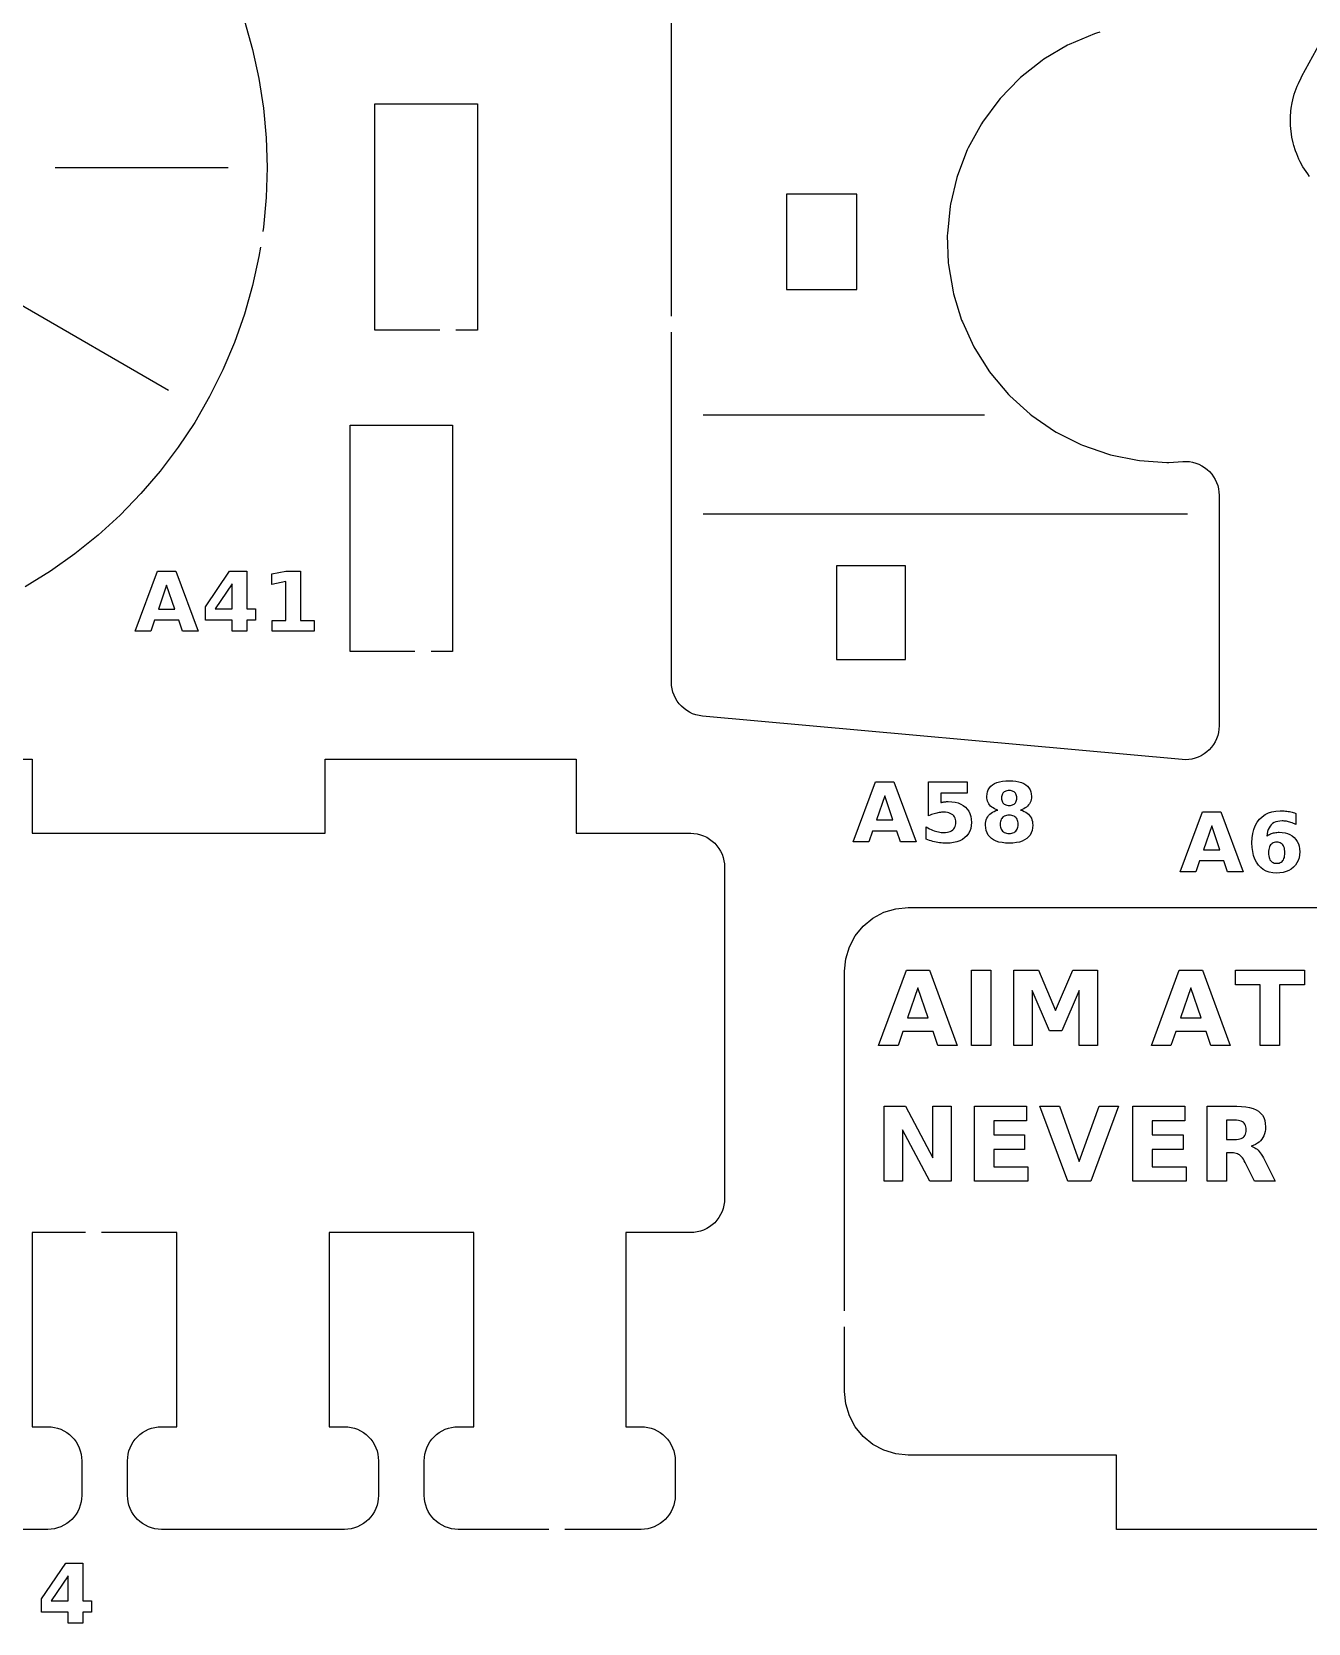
# Model space of a CAD drawing. Header units: millimetres. Extents: x 3 to 297, y 5 to 294.
# Drawn here: x 184.1 to 235.7, y 5.1 to 69.5 of the extents above; entities that cross this region are included whole.
import ezdxf

# ---------------------------------------------------------------- set-up
doc = ezdxf.new("R2010")
doc.units = ezdxf.units.MM
for name, color, linetype in [('CUT', 1, 'CONTINUOUS'), ('ENGRAVE', 5, 'CONTINUOUS'), ('SCORE', 7, 'CONTINUOUS')]:
    doc.layers.add(name, color=color, linetype=linetype)

msp = doc.modelspace()

# ---------------------------------------------------------------- linework, layer by layer
at = {"layer": 'CUT', "color": 1}
for points in [[(209.925, 57.9932), (209.925, 85.1984), (209.9319, 85.3347), (209.9527, 85.4715), (209.9871, 85.6055), (210.0348, 85.7353), (210.0954, 85.8597), (210.1681, 85.9774), (210.2523, 86.0872), (210.3471, 86.188), (210.4515, 86.2787), (210.5646, 86.3585), (210.6834, 86.4255), (218.3994, 90.2835)], [(183.7875, 80.9525), (184.8126, 80.3178), (185.7966, 79.6212), (186.7359, 78.8654), (187.6268, 78.0532), (188.4661, 77.1876), (189.2505, 76.2721), (189.9771, 75.3099), (190.643, 74.3049), (191.2458, 73.2608), (191.7832, 72.1816), (192.2532, 71.0713), (192.6539, 69.9342), (192.9838, 68.7746), (193.2417, 67.5969), (193.4267, 66.4055), (193.5379, 65.2051), (193.575, 64), (193.5379, 62.7949), (193.4267, 61.5945), (193.3996, 61.4199)], [(235.7289, 63.644), (235.6552, 63.7423), (235.5273, 63.9307), (235.4632, 64.0355), (235.3538, 64.2352), (235.3, 64.3456), (235.2102, 64.5549), (235.1671, 64.67), (235.0977, 64.8868), (235.0658, 65.0055), (235.0173, 65.2279), (234.9969, 65.3491), (234.9698, 65.5752), (234.961, 65.6977), (234.9557, 65.9253), (234.9586, 66.0482), (234.9749, 66.2753), (234.9896, 66.3973), (235.0275, 66.6218), (235.0537, 66.7418), (235.1128, 66.9617), (235.1503, 67.0787), (235.2302, 67.2919), (235.2787, 67.4048), (235.3911, 67.6355), (235.4194, 67.6901), (238.9784, 74.1842)], [(227.2481, 69.4791), (227.1119, 69.4418), (227.0347, 69.415), (226.0125, 68.9816), (225.9396, 68.9447), (224.9843, 68.3789), (224.9169, 68.3326), (224.0455, 67.6445), (223.9849, 67.5897), (223.213, 66.7916), (223.1602, 66.7292), (222.5016, 65.8353), (222.4576, 65.7664), (221.924, 64.7927), (221.8896, 64.7186), (221.4906, 63.6824), (221.4664, 63.6044), (221.209, 62.5243), (221.1954, 62.4437), (221.0843, 61.339), (221.0815, 61.2573), (221.1186, 60.1476), (221.1268, 60.0663), (221.3115, 58.9714), (221.3304, 58.8919), (221.6594, 57.8315), (221.6888, 57.7552), (222.1561, 56.748), (222.1954, 56.6764), (222.7929, 55.7405), (222.8413, 55.6747), (223.5582, 54.8268), (223.615, 54.7681), (224.4385, 54.0233), (224.5026, 53.9726), (225.418, 53.3442), (225.4883, 53.3026), (226.4793, 52.8018), (226.5545, 52.7699), (227.6034, 52.4057), (227.6822, 52.3841), (228.7703, 52.163), (228.8513, 52.1521), (229.9591, 52.0779), (230.0409, 52.0779), (230.61, 52.116), (230.7405, 52.1184), (230.8726, 52.1082), (231.003, 52.0852), (231.1306, 52.0499), (231.2542, 52.0024), (231.3727, 51.9433), (231.4849, 51.873), (231.5899, 51.7923), (231.6866, 51.7018), (231.7741, 51.6025), (231.8517, 51.4952), (231.9186, 51.381), (231.9743, 51.2608), (232.0181, 51.1358), (232.0496, 51.0072), (232.0687, 50.8762), (232.075, 50.7458), (232.075, 41.4217), (232.0685, 41.2894), (232.0489, 41.1565), (232.0164, 41.0261), (231.9713, 40.8996), (231.9142, 40.778), (231.8454, 40.6626), (231.7657, 40.5545), (231.6758, 40.4547), (231.5766, 40.3641), (231.469, 40.2836), (231.3541, 40.214), (231.233, 40.1559), (231.1067, 40.11), (230.9766, 40.0766), (230.8439, 40.056), (230.7097, 40.0485), (230.5773, 40.054), (211.1737, 41.818), (211.0412, 41.8367), (210.9094, 41.8687), (210.7814, 41.9136), (210.6585, 41.9709), (210.5418, 42.04), (210.4325, 42.1203), (210.3316, 42.211), (210.2401, 42.3111), (210.159, 42.4198), (210.0889, 42.5359), (210.0306, 42.6584), (209.9847, 42.786), (209.9516, 42.9176), (209.9316, 43.0517), (209.925, 43.1853), (209.925, 57.3432)], [(200.55, 57.425), (197.925, 57.425), (197.925, 66.575), (202.075, 66.575), (202.075, 57.425), (201.2, 57.425)], [(193.2999, 60.7776), (193.2417, 60.4031), (192.9838, 59.2254), (192.6539, 58.0658), (192.2532, 56.9287), (191.7832, 55.8184), (191.2458, 54.7392), (190.643, 53.6951), (189.9771, 52.6901), (189.2505, 51.7279), (188.4661, 50.8124), (187.6268, 49.9468), (186.7359, 49.1346), (185.7966, 48.3788), (184.8126, 47.6822), (183.7875, 47.0475)], [(199.55, 44.425), (196.925, 44.425), (196.925, 53.575), (201.075, 53.575), (201.075, 44.425), (200.2, 44.425)], [(173.925, 40.075), (184.075, 40.075), (184.075, 37.075), (195.925, 37.075), (195.925, 40.075), (206.075, 40.075), (206.075, 37.075), (210.7018, 37.075), (210.8348, 37.0685), (210.9683, 37.0487), (211.0992, 37.0159), (211.2262, 36.9704), (211.3482, 36.9127), (211.464, 36.8433), (211.5723, 36.763), (211.6723, 36.6723), (211.763, 36.5723), (211.8433, 36.464), (211.9127, 36.3482), (211.9704, 36.2262), (212.0159, 36.0992), (212.0487, 35.9683), (212.0685, 35.8348), (212.075, 35.7018), (212.075, 22.2982), (212.0685, 22.1652), (212.0487, 22.0317), (212.0159, 21.9008), (211.9704, 21.7738), (211.9127, 21.6518), (211.8433, 21.536), (211.763, 21.4277), (211.6723, 21.3277), (211.5723, 21.237), (211.464, 21.1567), (211.3482, 21.0873), (211.2262, 21.0296), (211.0992, 20.9841), (210.9683, 20.9513), (210.8348, 20.9315), (210.7018, 20.925), (208.075, 20.925), (208.075, 13.075), (208.7018, 13.075), (208.8348, 13.0685), (208.9683, 13.0487), (209.0992, 13.0159), (209.2262, 12.9704), (209.3482, 12.9127), (209.464, 12.8433), (209.5723, 12.763), (209.6723, 12.6723), (209.763, 12.5723), (209.8433, 12.464), (209.9127, 12.3482), (209.9704, 12.2262), (210.0159, 12.0992), (210.0487, 11.9683), (210.0685, 11.8348), (210.075, 11.7018), (210.075, 10.2982), (210.0685, 10.1652), (210.0487, 10.0317), (210.0159, 9.9008), (209.9704, 9.7738), (209.9127, 9.6518), (209.8433, 9.536), (209.763, 9.4277), (209.6723, 9.3277), (209.5723, 9.237), (209.464, 9.1567), (209.3482, 9.0873), (209.2262, 9.0296), (209.0992, 8.9841), (208.9683, 8.9513), (208.8348, 8.9315), (208.7018, 8.925), (205.6182, 8.925)], [(216.925, 17.7612), (216.925, 31.5037), (216.9741, 32.0024), (217.1207, 32.4855), (217.3587, 32.9308), (217.6789, 33.3211), (218.0692, 33.6413), (218.5145, 33.8793), (218.9976, 34.0259), (219.4963, 34.075), (236.2723, 34.075)], [(186.2229, 20.925), (184.075, 20.925), (184.075, 13.075), (184.7018, 13.075), (184.8348, 13.0685), (184.9683, 13.0487), (185.0992, 13.0159), (185.2262, 12.9704), (185.3482, 12.9127), (185.464, 12.8433), (185.5723, 12.763), (185.6723, 12.6723), (185.763, 12.5723), (185.8433, 12.464), (185.9127, 12.3482), (185.9704, 12.2262), (186.0159, 12.0992), (186.0487, 11.9683), (186.0685, 11.8348), (186.075, 11.7018), (186.075, 10.2982), (186.0685, 10.1652), (186.0487, 10.0317), (186.0159, 9.9008), (185.9704, 9.7738), (185.9127, 9.6518), (185.8433, 9.536), (185.763, 9.4277), (185.6723, 9.3277), (185.5723, 9.237), (185.464, 9.1567), (185.3482, 9.0873), (185.2262, 9.0296), (185.0992, 8.9841), (184.9683, 8.9513), (184.8348, 8.9315), (184.7018, 8.925), (177.2982, 8.925)], [(204.9682, 8.925), (201.2982, 8.925), (201.1652, 8.9315), (201.0317, 8.9513), (200.9008, 8.9841), (200.7738, 9.0296), (200.6518, 9.0873), (200.536, 9.1567), (200.4277, 9.237), (200.3277, 9.3277), (200.237, 9.4277), (200.1567, 9.536), (200.0873, 9.6518), (200.0296, 9.7738), (199.9841, 9.9008), (199.9513, 10.0317), (199.9315, 10.1652), (199.925, 10.2982), (199.925, 11.7018), (199.9315, 11.8348), (199.9513, 11.9683), (199.9841, 12.0992), (200.0296, 12.2262), (200.0873, 12.3482), (200.1567, 12.464), (200.237, 12.5723), (200.3277, 12.6723), (200.4277, 12.763), (200.536, 12.8433), (200.6518, 12.9127), (200.7738, 12.9704), (200.9008, 13.0159), (201.0317, 13.0487), (201.1652, 13.0685), (201.2982, 13.075), (201.925, 13.075), (201.925, 20.925), (196.075, 20.925), (196.075, 13.075), (196.7018, 13.075), (196.8348, 13.0685), (196.9683, 13.0487), (197.0992, 13.0159), (197.2262, 12.9704), (197.3482, 12.9127), (197.464, 12.8433), (197.5723, 12.763), (197.6723, 12.6723), (197.763, 12.5723), (197.8433, 12.464), (197.9127, 12.3482), (197.9704, 12.2262), (198.0159, 12.0992), (198.0487, 11.9683), (198.0685, 11.8348), (198.075, 11.7018), (198.075, 10.2982), (198.0685, 10.1652), (198.0487, 10.0317), (198.0159, 9.9008), (197.9704, 9.7738), (197.9127, 9.6518), (197.8433, 9.536), (197.763, 9.4277), (197.6723, 9.3277), (197.5723, 9.237), (197.464, 9.1567), (197.3482, 9.0873), (197.2262, 9.0296), (197.0992, 8.9841), (196.9683, 8.9513), (196.8348, 8.9315), (196.7018, 8.925), (189.2982, 8.925), (189.1652, 8.9315), (189.0317, 8.9513), (188.9008, 8.9841), (188.7738, 9.0296), (188.6518, 9.0873), (188.536, 9.1567), (188.4277, 9.237), (188.3277, 9.3277), (188.237, 9.4277), (188.1567, 9.536), (188.0873, 9.6518), (188.0296, 9.7738), (187.9841, 9.9008), (187.9513, 10.0317), (187.9315, 10.1652), (187.925, 10.2982), (187.925, 11.7018), (187.9315, 11.8348), (187.9513, 11.9683), (187.9841, 12.0992), (188.0296, 12.2262), (188.0873, 12.3482), (188.1567, 12.464), (188.237, 12.5723), (188.3277, 12.6723), (188.4277, 12.763), (188.536, 12.8433), (188.6518, 12.9127), (188.7738, 12.9704), (188.9008, 13.0159), (189.0317, 13.0487), (189.1652, 13.0685), (189.2982, 13.075), (189.925, 13.075), (189.925, 20.925), (186.8729, 20.925)], [(236.075, 8.925), (227.925, 8.925), (227.925, 11.925), (219.4963, 11.925), (218.9976, 11.9741), (218.5145, 12.1207), (218.0692, 12.3587), (217.6789, 12.6789), (217.3587, 13.0692), (217.1207, 13.5145), (216.9741, 13.9976), (216.925, 14.4963), (216.925, 17.1112)]]:
    msp.add_lwpolyline(points, dxfattribs=at)
for points in [[(214.575, 62.925), (214.575, 59.075), (217.425, 59.075), (217.425, 62.925), (214.575, 62.925)], [(219.395, 47.895), (216.605, 47.895), (216.605, 44.105), (219.395, 44.105), (219.395, 47.895)]]:
    msp.add_lwpolyline(points, close=True, dxfattribs=at)
at = {"layer": 'ENGRAVE', "color": 5}
for points in [[(188.8629, 45.2519), (188.233, 45.2519), (189.1331, 47.682), (189.8802, 47.682), (190.7802, 45.2519), (190.1504, 45.2519), (189.9974, 45.6947), (189.0175, 45.6947), (188.8629, 45.2519)], [(193.0962, 46.1488), (193.0962, 45.6947), (192.7495, 45.6947), (192.7495, 45.2519), (192.1571, 45.2519), (192.1571, 45.6947), (191.0796, 45.6947), (191.0796, 46.2318), (192.0529, 47.682), (192.7495, 47.682), (192.7495, 46.1488), (193.0962, 46.1488)], [(194.3265, 47.2555), (193.7585, 47.1383), (193.7585, 47.5648), (194.3233, 47.682), (194.919, 47.682), (194.919, 45.6849), (195.4724, 45.6849), (195.4724, 45.2519), (193.7731, 45.2519), (193.7731, 45.6849), (194.3265, 45.6849), (194.3265, 47.2555)], [(189.5075, 47.1123), (189.1738, 46.1455), (189.8395, 46.1455), (189.5075, 47.1123)], [(192.1571, 47.166), (191.4702, 46.1488), (192.1571, 46.1488), (192.1571, 47.166)], [(217.2737, 36.7236), (218.1738, 39.1536), (218.9209, 39.1536), (219.8209, 36.7236), (219.191, 36.7236), (219.0381, 37.1663), (218.0582, 37.1663), (217.9036, 36.7236), (217.2737, 36.7236)], [(221.8813, 39.1536), (221.8813, 38.693), (220.8234, 38.693), (220.8234, 38.317), (220.8473, 38.3233), (220.8712, 38.329), (220.8952, 38.3343), (220.9193, 38.3391), (220.9433, 38.3433), (220.9674, 38.3471), (220.9917, 38.3503), (221.0164, 38.353), (221.0413, 38.355), (221.0666, 38.3565), (221.0921, 38.3574), (221.118, 38.3577), (221.2606, 38.3515), (221.3923, 38.333), (221.5131, 38.3021), (221.6229, 38.2589), (221.7218, 38.2034), (221.8097, 38.1355), (221.8853, 38.0566), (221.9472, 37.968), (221.9953, 37.8696), (222.0296, 37.7615), (222.0503, 37.6437), (222.0571, 37.5162), (222.0496, 37.3897), (222.0272, 37.2726), (221.9898, 37.1651), (221.9374, 37.067), (221.8701, 36.9784), (221.7878, 36.8994), (221.6922, 36.8312), (221.5849, 36.7755), (221.4661, 36.7321), (221.3356, 36.7012), (221.1936, 36.6826), (221.0399, 36.6764), (220.9711, 36.6775), (220.9025, 36.6808), (220.8342, 36.6863), (220.7661, 36.6941), (220.6982, 36.7041), (220.6305, 36.7163), (220.5631, 36.7307), (220.4957, 36.7474), (220.4285, 36.7665), (220.3614, 36.7879), (220.2945, 36.8115), (220.2277, 36.8375), (220.2277, 37.3307), (220.2933, 37.2943), (220.3578, 37.261), (220.4212, 37.231), (220.4834, 37.2041), (220.5445, 37.1803), (220.6045, 37.1598), (220.6633, 37.1424), (220.721, 37.1281), (220.7776, 37.117), (220.8331, 37.1091), (220.8874, 37.1044), (220.9406, 37.1028), (221.0139, 37.1059), (221.0817, 37.1152), (221.1442, 37.1307), (221.2014, 37.1524), (221.2531, 37.1802), (221.2995, 37.2143), (221.3395, 37.2537), (221.3723, 37.2974), (221.3977, 37.3455), (221.4159, 37.398), (221.4269, 37.4549), (221.4305, 37.5162), (221.4269, 37.578), (221.4159, 37.6352), (221.3977, 37.6879), (221.3723, 37.7361), (221.3395, 37.7798), (221.2995, 37.819), (221.2531, 37.8528), (221.2014, 37.8804), (221.1442, 37.902), (221.0817, 37.9173), (221.0139, 37.9266), (220.9406, 37.9296), (220.8951, 37.9287), (220.8485, 37.9257), (220.801, 37.9209), (220.7525, 37.9141), (220.703, 37.9053), (220.6525, 37.8946), (220.6009, 37.8819), (220.548, 37.8671), (220.4938, 37.8501), (220.4384, 37.831), (220.3817, 37.8098), (220.3237, 37.7864), (220.3237, 39.1536), (221.8813, 39.1536)], [(222.8797, 38.1383), (222.8331, 38.1785), (222.7927, 38.2226), (222.7584, 38.2706), (222.7303, 38.3224), (222.7084, 38.378), (222.6928, 38.4374), (222.6835, 38.5006), (222.6804, 38.5677), (222.6867, 38.6661), (222.7059, 38.7565), (222.7377, 38.8386), (222.7824, 38.9127), (222.8397, 38.9786), (222.9099, 39.0364), (222.9923, 39.0856), (223.0867, 39.1259), (223.1931, 39.1573), (223.3113, 39.1796), (223.4415, 39.1931), (223.5837, 39.1975), (223.7248, 39.1931), (223.8542, 39.1797), (223.9719, 39.1575), (224.0778, 39.1263), (224.1719, 39.0862), (224.2543, 39.0372), (224.3244, 38.9796), (224.3818, 38.9138), (224.4264, 38.8397), (224.4583, 38.7573), (224.4774, 38.6666), (224.4838, 38.5677), (224.4806, 38.5006), (224.4712, 38.4374), (224.4555, 38.378), (224.4335, 38.3224), (224.4052, 38.2706), (224.3706, 38.2226), (224.3299, 38.1785), (224.2832, 38.1383), (224.2305, 38.1022), (224.1717, 38.07), (224.1069, 38.0418), (224.0362, 38.0175), (224.1153, 37.9924), (224.1876, 37.9625), (224.2532, 37.9278), (224.3121, 37.8884), (224.3643, 37.8442), (224.4097, 37.7954), (224.4482, 37.7418), (224.4798, 37.6839), (224.5043, 37.6214), (224.5218, 37.5545), (224.5323, 37.4831), (224.5358, 37.4072), (224.5292, 37.2916), (224.5092, 37.1859), (224.4758, 37.09), (224.4291, 37.0039), (224.3691, 36.9276), (224.2958, 36.8611), (224.2093, 36.8047), (224.11, 36.7585), (223.9977, 36.7226), (223.8726, 36.6969), (223.7346, 36.6815), (223.5837, 36.6764), (223.4323, 36.6815), (223.2937, 36.6969), (223.168, 36.7226), (223.0553, 36.7585), (222.9554, 36.8047), (222.8684, 36.8611), (222.7945, 36.9276), (222.7341, 37.0039), (222.6871, 37.09), (222.6535, 37.1859), (222.6334, 37.2916), (222.6267, 37.4072), (222.6302, 37.4831), (222.6407, 37.5545), (222.6582, 37.6214), (222.6827, 37.6839), (222.7143, 37.7418), (222.7528, 37.7954), (222.7982, 37.8442), (222.8504, 37.8884), (222.9093, 37.9278), (222.9749, 37.9625), (223.0472, 37.9924), (223.1263, 38.0175), (223.0556, 38.0418), (222.9909, 38.07), (222.9322, 38.1022), (222.8797, 38.1383)], [(223.293, 38.376), (223.3086, 38.3407), (223.3288, 38.3091), (223.3534, 38.2812), (223.3822, 38.2573), (223.4148, 38.2378), (223.4512, 38.2226), (223.4916, 38.2117), (223.5357, 38.2052), (223.5837, 38.2031), (223.6307, 38.2052), (223.6739, 38.2117), (223.7135, 38.2226), (223.7493, 38.2378), (223.7815, 38.2573), (223.8099, 38.2812), (223.8343, 38.3091), (223.8542, 38.3407), (223.8697, 38.376), (223.8808, 38.415), (223.8875, 38.4577), (223.8897, 38.5042), (223.8875, 38.5506), (223.8808, 38.5932), (223.8697, 38.6321), (223.8542, 38.6673), (223.8343, 38.6987), (223.8099, 38.7263), (223.7815, 38.75), (223.7493, 38.7693), (223.7135, 38.7843), (223.6739, 38.7951), (223.6307, 38.8015), (223.5837, 38.8037), (223.5357, 38.8015), (223.4916, 38.795), (223.4512, 38.7841), (223.4148, 38.7689), (223.3822, 38.7494), (223.3534, 38.7255), (223.3288, 38.6977), (223.3086, 38.6662), (223.293, 38.6311), (223.2818, 38.5924), (223.2751, 38.5501), (223.2728, 38.5042), (223.2751, 38.4577), (223.2818, 38.415), (223.293, 38.376)], [(218.2145, 37.6171), (218.8802, 37.6171), (218.5481, 38.5839), (218.2145, 37.6171)], [(235.1263, 37.4559), (235.0762, 37.4772), (235.0272, 37.4963), (234.9791, 37.5133), (234.932, 37.5281), (234.886, 37.5408), (234.8406, 37.5515), (234.7955, 37.5603), (234.7509, 37.5671), (234.7066, 37.5719), (234.6626, 37.5749), (234.619, 37.5758), (234.5292, 37.5715), (234.4461, 37.5586), (234.37, 37.537), (234.3007, 37.5067), (234.2384, 37.4679), (234.1828, 37.4204), (234.1344, 37.3644), (234.0931, 37.3), (234.0591, 37.2273), (234.0324, 37.1462), (234.0128, 37.0568), (234.0005, 36.959), (234.0369, 36.9844), (234.0742, 37.0077), (234.1124, 37.0287), (234.1517, 37.0476), (234.192, 37.0642), (234.2333, 37.0786), (234.2757, 37.0908), (234.3194, 37.1007), (234.3643, 37.1085), (234.4105, 37.114), (234.458, 37.1174), (234.5067, 37.1185), (234.627, 37.1124), (234.7392, 37.0942), (234.8434, 37.0639), (234.9397, 37.0215), (235.0279, 36.967), (235.1081, 36.9004), (235.178, 36.8239), (235.2352, 36.74), (235.2796, 36.6485), (235.3114, 36.5495), (235.3305, 36.4431), (235.3368, 36.3291), (235.3297, 36.2032), (235.3084, 36.0859), (235.2729, 35.9773), (235.2232, 35.8773), (235.1594, 35.786), (235.0813, 35.7033), (234.9913, 35.6314), (234.8916, 35.5726), (234.7822, 35.5269), (234.6632, 35.4942), (234.5344, 35.4746), (234.3961, 35.4681), (234.2441, 35.477), (234.1041, 35.5036), (233.9759, 35.548), (233.8597, 35.6102), (233.7553, 35.6902), (233.6628, 35.7879), (233.5835, 35.9019), (233.5186, 36.0309), (233.4681, 36.1747), (233.4321, 36.3333), (233.4104, 36.5069), (233.4032, 36.6953), (233.4116, 36.8889), (233.4369, 37.0681), (233.4791, 37.233), (233.5381, 37.3836), (233.614, 37.5198), (233.7068, 37.6417), (233.8142, 37.7469), (233.9342, 37.833), (234.0667, 37.8999), (234.2117, 37.9477), (234.3692, 37.9764), (234.5393, 37.986), (234.5949, 37.9853), (234.65, 37.9831), (234.7045, 37.9795), (234.7585, 37.9744), (234.8119, 37.9679), (234.8648, 37.9599), (234.9173, 37.9505), (234.9697, 37.9397), (235.0219, 37.9274), (235.0739, 37.9136), (235.1257, 37.8985), (235.1773, 37.8818), (235.1773, 37.4326), (235.1263, 37.4559)], [(223.3855, 37.7681), (223.3472, 37.7441), (223.3135, 37.7148), (223.2847, 37.6805), (223.2611, 37.6415), (223.2427, 37.598), (223.2296, 37.5499), (223.2217, 37.4971), (223.2191, 37.4397), (223.2217, 37.3824), (223.2296, 37.3297), (223.2427, 37.2816), (223.2611, 37.2383), (223.2847, 37.1995), (223.3135, 37.1655), (223.3472, 37.1364), (223.3855, 37.1126), (223.4283, 37.0941), (223.4755, 37.0808), (223.5274, 37.0729), (223.5837, 37.0703), (223.6395, 37.0729), (223.6908, 37.0808), (223.7375, 37.0941), (223.7797, 37.1126), (223.8174, 37.1364), (223.8506, 37.1655), (223.879, 37.1995), (223.9022, 37.2383), (223.9202, 37.2816), (223.9331, 37.3297), (223.9408, 37.3824), (223.9434, 37.4397), (223.9408, 37.4976), (223.9331, 37.5507), (223.9202, 37.599), (223.9022, 37.6426), (223.879, 37.6815), (223.8506, 37.7156), (223.8174, 37.7447), (223.7797, 37.7685), (223.7375, 37.787), (223.6908, 37.8002), (223.6395, 37.8082), (223.5837, 37.8108), (223.5274, 37.8081), (223.4755, 37.8001), (223.4283, 37.7868), (223.3855, 37.7681)], [(230.4997, 35.5153), (231.3998, 37.9453), (232.1468, 37.9453), (233.0469, 35.5153), (232.417, 35.5153), (232.264, 35.958), (231.2842, 35.958), (231.1296, 35.5153), (230.4997, 35.5153)], [(231.4405, 36.4088), (232.1061, 36.4088), (231.7741, 37.3756), (231.4405, 36.4088)], [(234.3021, 36.703), (234.2587, 36.6882), (234.2199, 36.6674), (234.1857, 36.6408), (234.156, 36.6082), (234.1309, 36.5697), (234.1103, 36.5253), (234.0943, 36.475), (234.0829, 36.4187), (234.0761, 36.3565), (234.0738, 36.2884), (234.0761, 36.2203), (234.0829, 36.1581), (234.0943, 36.1018), (234.1103, 36.0515), (234.1309, 36.0071), (234.156, 35.9686), (234.1857, 35.936), (234.2199, 35.9093), (234.2587, 35.8886), (234.3021, 35.8738), (234.3501, 35.8649), (234.4026, 35.862), (234.4556, 35.8649), (234.5039, 35.8738), (234.5476, 35.8886), (234.5867, 35.9093), (234.621, 35.936), (234.6508, 35.9686), (234.6759, 36.0071), (234.6964, 36.0515), (234.7124, 36.1018), (234.7238, 36.1581), (234.7307, 36.2203), (234.733, 36.2884), (234.7307, 36.3565), (234.7238, 36.4187), (234.7124, 36.475), (234.6964, 36.5253), (234.6759, 36.5697), (234.6508, 36.6082), (234.621, 36.6408), (234.5867, 36.6674), (234.5476, 36.6882), (234.5039, 36.703), (234.4556, 36.7119), (234.4026, 36.7148), (234.3501, 36.7119), (234.3021, 36.703)], [(219.425, 31.5375), (220.3589, 31.5375), (221.484, 28.5), (220.6966, 28.5), (220.5054, 29.0534), (219.2806, 29.0534), (219.0873, 28.5), (218.3, 28.5), (219.425, 31.5375)], [(222.0535, 31.5375), (222.8368, 31.5375), (222.8368, 28.5), (222.0535, 28.5), (222.0535, 31.5375)], [(227.1497, 31.5375), (227.1497, 28.5), (226.4092, 28.5), (226.4092, 30.7217), (225.7093, 29.0839), (225.2129, 29.0839), (224.513, 30.7217), (224.513, 28.5), (223.7704, 28.5), (223.7704, 31.5375), (224.7673, 31.5375), (225.4591, 29.9119), (226.1549, 31.5375), (227.1497, 31.5375)], [(230.4636, 31.5375), (231.3975, 31.5375), (232.5225, 28.5), (231.7352, 28.5), (231.5439, 29.0534), (230.3192, 29.0534), (230.1259, 28.5), (229.3385, 28.5), (230.4636, 31.5375)], [(234.5223, 28.5), (233.739, 28.5), (233.739, 30.9455), (232.7299, 30.9455), (232.7299, 31.5375), (235.5294, 31.5375), (235.5294, 30.9455), (234.5223, 30.9455), (234.5223, 28.5)], [(220.308, 29.6169), (219.893, 30.8254), (219.4759, 29.6169), (220.308, 29.6169)], [(231.3466, 29.6169), (230.9316, 30.8254), (230.5145, 29.6169), (231.3466, 29.6169)], [(220.5003, 26.0375), (221.2429, 26.0375), (221.2429, 23), (220.368, 23), (219.2633, 25.0833), (219.2633, 23), (218.5207, 23), (218.5207, 26.0375), (219.3955, 26.0375), (220.5003, 23.9542), (220.5003, 26.0375)], [(222.9578, 24.8799), (224.209, 24.8799), (224.209, 24.2878), (222.9578, 24.2878), (222.9578, 23.592), (224.3331, 23.592), (224.3331, 23), (222.1745, 23), (222.1745, 26.0375), (224.2884, 26.0375), (224.2884, 25.4455), (222.9578, 25.4455), (222.9578, 24.8799)], [(228.0093, 26.0375), (226.8842, 23), (225.9504, 23), (224.8253, 26.0375), (225.6127, 26.0375), (226.4183, 23.7955), (227.222, 26.0375), (228.0093, 26.0375)], [(229.3621, 25.4455), (229.3621, 24.8799), (230.6133, 24.8799), (230.6133, 24.2878), (229.3621, 24.2878), (229.3621, 23.592), (230.7374, 23.592), (230.7374, 23), (228.5788, 23), (228.5788, 26.0375), (230.6927, 26.0375), (230.6927, 25.4455), (229.3621, 25.4455)], [(232.9792, 26.0319), (233.1526, 26.0151), (233.3081, 25.9872), (233.4459, 25.948), (233.5658, 25.8976), (233.668, 25.8361), (233.7534, 25.7625), (233.8234, 25.6758), (233.8778, 25.5762), (233.9166, 25.4636), (233.9399, 25.3379), (233.9477, 25.1993), (233.9437, 25.1019), (233.9316, 25.0105), (233.9113, 24.9252), (233.8831, 24.8457), (233.8467, 24.7723), (233.8022, 24.7049), (233.7497, 24.6433), (233.6889, 24.5874), (233.6199, 24.5371), (233.5427, 24.4924), (233.4574, 24.4534), (233.3638, 24.4201), (233.4165, 24.4053), (233.4672, 24.3854), (233.5161, 24.3603), (233.5632, 24.3301), (233.6084, 24.2948), (233.6517, 24.2543), (233.6942, 24.2075), (233.7368, 24.1533), (233.7796, 24.0918), (233.8226, 24.0228), (233.8657, 23.9464), (233.9091, 23.8626), (234.3343, 23), (233.5001, 23), (233.1298, 23.7548), (233.0925, 23.8267), (233.0549, 23.8907), (233.0172, 23.9466), (232.9793, 23.9944), (232.9412, 24.0343), (232.903, 24.0661), (232.8626, 24.0916), (232.8179, 24.1124), (232.769, 24.1286), (232.7158, 24.1402), (232.6584, 24.1472), (232.5968, 24.1495), (232.375, 24.1495), (232.375, 23), (231.5918, 23), (231.5918, 26.0375), (232.788, 26.0375), (232.9792, 26.0319)], [(233.0181, 24.7543), (233.0576, 24.7822), (233.0903, 24.816), (233.117, 24.8564), (233.1377, 24.9033), (233.1526, 24.9567), (233.1615, 25.0168), (233.1644, 25.0833), (233.1615, 25.1492), (233.1526, 25.2086), (233.1377, 25.2614), (233.117, 25.3076), (233.0903, 25.3473), (233.0576, 25.3804), (233.0181, 25.4077), (232.9709, 25.4301), (232.916, 25.4475), (232.8533, 25.4599), (232.7828, 25.4674), (232.7046, 25.4699), (232.375, 25.4699), (232.375, 24.6907), (232.7046, 24.6907), (232.7828, 24.6932), (232.8533, 24.7008), (232.916, 24.7136), (232.9709, 24.7314), (233.0181, 24.7543)], [(186.4682, 6.0271), (186.4682, 5.573), (186.1215, 5.573), (186.1215, 5.1303), (185.5291, 5.1303), (185.5291, 5.573), (184.4516, 5.573), (184.4516, 6.1101), (185.4249, 7.5603), (186.1215, 7.5603), (186.1215, 6.0271), (186.4682, 6.0271)], [(185.5291, 7.0444), (184.8422, 6.0271), (185.5291, 6.0271), (185.5291, 7.0444)]]:
    msp.add_lwpolyline(points, close=True, dxfattribs=at)
at = {"layer": 'SCORE', "color": 7}
for points in [[(185, 64), (192, 64)], [(183.5263, 58.5), (189.5885, 55)], [(211.2, 54), (222.5877, 54)], [(211.2, 50), (230.8, 50)]]:
    msp.add_lwpolyline(points, dxfattribs=at)

doc.saveas('drawing.dxf')
